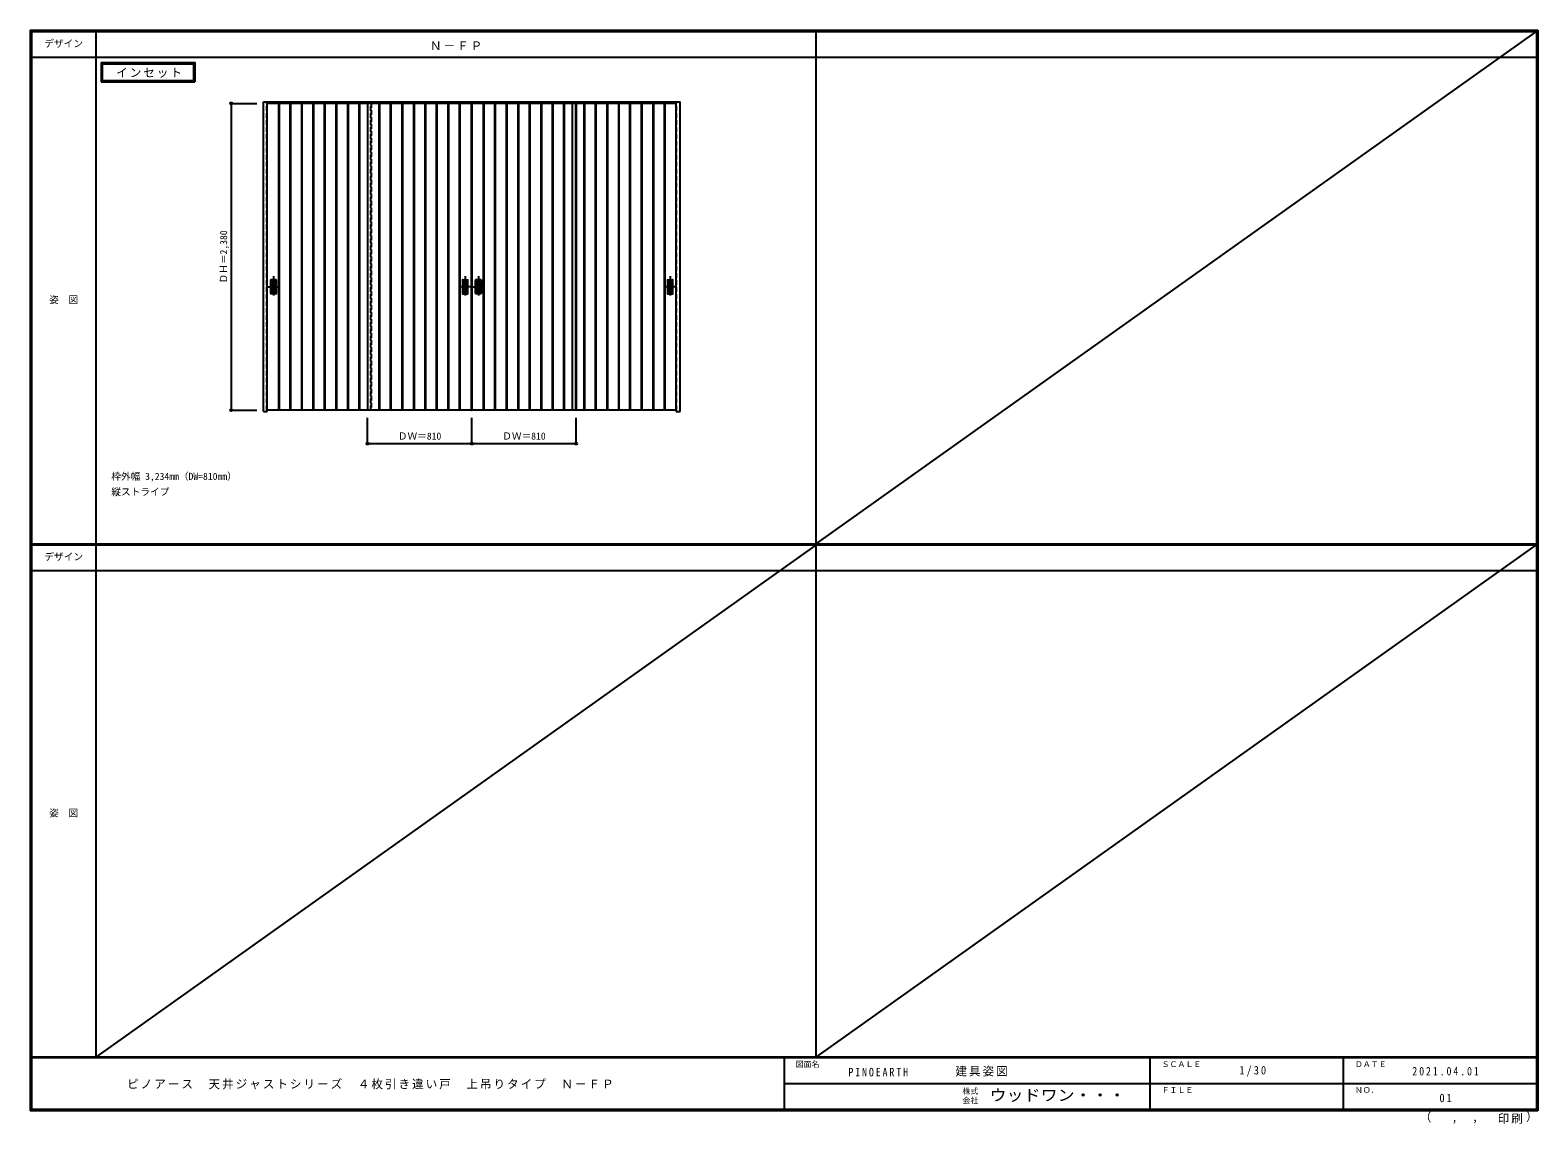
# Model space of a CAD drawing. Units: millimetres, scale not verified. Extents: x -6000 to 5700, y -4307 to 4175.
import ezdxf
from ezdxf.enums import TextEntityAlignment as Align

# ---------------------------------------------------------------- set-up
doc = ezdxf.new("R2010")
doc.units = ezdxf.units.MM
doc.header["$LTSCALE"] = 30
doc.header["$PDMODE"] = 32
doc.header["$PDSIZE"] = 15
doc.linetypes.add('CHAIN1', pattern=[8, 5, -1, 1, -1])
doc.linetypes.add('DASHED1', pattern=[1.8, 1.2, -0.6])
for name, color, linetype in [('0-1_通り芯', 4, 'CHAIN1'), ('0-2_扉', 3, 'Continuous'), ('0-3_仕上げ', 3, 'Continuous'), ('0-4_枠', 3, 'Continuous'), ('0-6_引手', 7, 'Continuous'), ('0-A_文字', 7, 'Continuous'), ('0-B_寸法', 4, 'Continuous'), ('F-1_枠', 6, 'Continuous'), ('F-A_文字', 7, 'Continuous')]:
    doc.layers.add(name, color=color, linetype=linetype)
doc.styles.add('ＭＳ ゴシック', font='')
doc.styles.get('ＭＳ ゴシック').set_extended_font_data('MS Gothic')

msp = doc.modelspace()

# ---------------------------------------------------------------- linework, layer by layer
at = {"layer": '0-1_通り芯'}
for p, q in [((-4112, 2266), (-4112, 2104)), ((-2624, 2266), (-2624, 2104)), ((-2522, 2266), (-2522, 2104)), ((-1034, 2266), (-1034, 2104)), ((-4153, 2185), (-4071, 2185)), ((-2583, 2185), (-2665, 2185)), ((-2563, 2185), (-2481, 2185)), ((-993, 2185), (-1075, 2185))]:
    msp.add_line(p, q, dxfattribs=at)
at = {"layer": '0-2_扉', "color": 4, "linetype": 'DASHED1'}
for p, q in [((-4160, 3607.5), (-4163, 3607.5)), ((-4163, 1227.5), (-4163, 3607.5)), ((-3383, 3607.5), (-3383, 3603.5)), ((-3353, 3607.5), (-3353, 1227.5)), ((-1793, 3607.5), (-1793, 1227.5)), ((-986, 3607.5), (-983, 3607.5)), ((-983, 1227.5), (-983, 3607.5)), ((-4160, 1227.5), (-4163, 1227.5)), ((-986, 1227.5), (-983, 1227.5))]:
    msp.add_line(p, q, dxfattribs=at)
at = {"layer": '0-2_扉'}
for p, q in [((-2576, 3607.5), (-4160, 3607.5)), ((-3383, 3607.5), (-3383, 1227.5)), ((-2576, 3607.5), (-2573, 3607.5)), ((-2573, 1227.5), (-2573, 3607.5)), ((-2570, 3607.5), (-2573, 3607.5)), ((-986, 3607.5), (-2570, 3607.5)), ((-1763, 3607.5), (-1763, 1227.5)), ((-2576, 1227.5), (-4160, 1227.5)), ((-2576, 1227.5), (-2573, 1227.5)), ((-2570, 1227.5), (-2573, 1227.5)), ((-986, 1227.5), (-2570, 1227.5))]:
    msp.add_line(p, q, dxfattribs=at)
at = {"layer": '0-3_仕上げ', "linetype": 'DASHED1'}
for p, q in [((-4160, 1227.5), (-4160, 3607.5)), ((-3356, 1227.5), (-3356, 3607.5)), ((-1790, 1227.5), (-1790, 3607.5)), ((-986, 1227.5), (-986, 3607.5))]:
    msp.add_line(p, q, dxfattribs=at)
at = {"layer": '0-3_仕上げ'}
for p, q in [((-4073.5, 3607.5), (-4073.5, 1227.5)), ((-4068.5, 3607.5), (-4068.5, 1227.5)), ((-3985.5, 3607.5), (-3985.5, 1227.5)), ((-3980.5, 3607.5), (-3980.5, 1227.5)), ((-3895.5, 3607.5), (-3895.5, 1227.5)), ((-3890.5, 3607.5), (-3890.5, 1227.5)), ((-3805.5, 3607.5), (-3805.5, 1227.5)), ((-3800.5, 3607.5), (-3800.5, 1227.5)), ((-3715.5, 1227.5), (-3715.5, 3607.5)), ((-3710.5, 1227.5), (-3710.5, 3607.5)), ((-3625.5, 1227.5), (-3625.5, 3607.5)), ((-3620.5, 1227.5), (-3620.5, 3607.5)), ((-3535.5, 1227.5), (-3535.5, 3607.5)), ((-3530.5, 1227.5), (-3530.5, 3607.5)), ((-3447.5, 1227.5), (-3447.5, 3607.5)), ((-3442.5, 1227.5), (-3442.5, 3607.5)), ((-3380, 1227.5), (-3380, 3607.5)), ((-3293.5, 3607.5), (-3293.5, 1227.5)), ((-3288.5, 3607.5), (-3288.5, 1227.5)), ((-3205.5, 3607.5), (-3205.5, 1227.5)), ((-3200.5, 3607.5), (-3200.5, 1227.5)), ((-3115.5, 3607.5), (-3115.5, 1227.5)), ((-3110.5, 3607.5), (-3110.5, 1227.5)), ((-3025.5, 3607.5), (-3025.5, 1227.5)), ((-3020.5, 3607.5), (-3020.5, 1227.5)), ((-2935.5, 1227.5), (-2935.5, 3607.5)), ((-2930.5, 1227.5), (-2930.5, 3607.5)), ((-2845.5, 1227.5), (-2845.5, 3607.5)), ((-2840.5, 1227.5), (-2840.5, 3607.5)), ((-2755.5, 1227.5), (-2755.5, 3607.5)), ((-2750.5, 1227.5), (-2750.5, 3607.5)), ((-2667.5, 1227.5), (-2667.5, 3607.5)), ((-2662.5, 1227.5), (-2662.5, 3607.5)), ((-2576, 1227.5), (-2576, 3607.5)), ((-2570, 1227.5), (-2570, 3607.5)), ((-2483.5, 3607.5), (-2483.5, 1227.5)), ((-2478.5, 3607.5), (-2478.5, 1227.5)), ((-2395.5, 3607.5), (-2395.5, 1227.5)), ((-2390.5, 3607.5), (-2390.5, 1227.5)), ((-2305.5, 3607.5), (-2305.5, 1227.5)), ((-2300.5, 3607.5), (-2300.5, 1227.5)), ((-2215.5, 3607.5), (-2215.5, 1227.5)), ((-2210.5, 3607.5), (-2210.5, 1227.5)), ((-2125.5, 1227.5), (-2125.5, 3607.5)), ((-2120.5, 1227.5), (-2120.5, 3607.5)), ((-2035.5, 1227.5), (-2035.5, 3607.5)), ((-2030.5, 1227.5), (-2030.5, 3607.5)), ((-1945.5, 1227.5), (-1945.5, 3607.5)), ((-1940.5, 1227.5), (-1940.5, 3607.5)), ((-1857.5, 1227.5), (-1857.5, 3607.5)), ((-1852.5, 1227.5), (-1852.5, 3607.5)), ((-1766, 1227.5), (-1766, 3607.5)), ((-1703.5, 3607.5), (-1703.5, 1227.5)), ((-1698.5, 3607.5), (-1698.5, 1227.5)), ((-1615.5, 3607.5), (-1615.5, 1227.5)), ((-1610.5, 3607.5), (-1610.5, 1227.5)), ((-1525.5, 3607.5), (-1525.5, 1227.5)), ((-1520.5, 3607.5), (-1520.5, 1227.5)), ((-1435.5, 3607.5), (-1435.5, 1227.5)), ((-1430.5, 3607.5), (-1430.5, 1227.5)), ((-1345.5, 1227.5), (-1345.5, 3607.5)), ((-1340.5, 1227.5), (-1340.5, 3607.5)), ((-1255.5, 1227.5), (-1255.5, 3607.5)), ((-1250.5, 1227.5), (-1250.5, 3607.5)), ((-1165.5, 1227.5), (-1165.5, 3607.5)), ((-1160.5, 1227.5), (-1160.5, 3607.5)), ((-1077.5, 1227.5), (-1077.5, 3607.5)), ((-1072.5, 1227.5), (-1072.5, 3607.5))]:
    msp.add_line(p, q, dxfattribs=at)
at = {"layer": '0-4_枠'}
for p, q in [((-4190, 1218), (-4190, 3618)), ((-4190, 3618), (-956, 3618)), ((-4160, 1218), (-4160, 3618)), ((-986, 1218), (-986, 3618)), ((-956, 1218), (-956, 3618)), ((-4190, 1218), (-4160, 1218)), ((-986, 1218), (-956, 1218))]:
    msp.add_line(p, q, dxfattribs=at)
at = {"layer": '0-6_引手', "color": 3}
for p, q in [((-4133, 2131.5), (-4133, 2238.5)), ((-4092.5, 2240), (-4131.5, 2240)), ((-4091, 2238.5), (-4091, 2131.5)), ((-2645, 2238.5), (-2645, 2131.5)), ((-2643.5, 2240), (-2604.5, 2240)), ((-2603, 2131.5), (-2603, 2238.5)), ((-2543, 2131.5), (-2543, 2238.5)), ((-2502.5, 2240), (-2541.5, 2240)), ((-2501, 2238.5), (-2501, 2131.5)), ((-1055, 2238.5), (-1055, 2131.5)), ((-1053.5, 2240), (-1014.5, 2240)), ((-1013, 2131.5), (-1013, 2238.5)), ((-4092.5, 2130), (-4131.5, 2130)), ((-2643.5, 2130), (-2604.5, 2130)), ((-2502.5, 2130), (-2541.5, 2130)), ((-1053.5, 2130), (-1014.5, 2130))]:
    msp.add_line(p, q, dxfattribs=at)
at = {"layer": '0-6_引手'}
for p, q in [((-4101, 2224), (-4123, 2224)), ((-2635, 2224), (-2613, 2224)), ((-2511, 2224), (-2533, 2224)), ((-1045, 2224), (-1023, 2224)), ((-4124.5, 2147.5), (-4124.5, 2222.5)), ((-4101, 2146), (-4123, 2146)), ((-4099.5, 2222.5), (-4099.5, 2147.5)), ((-2636.5, 2222.5), (-2636.5, 2147.5)), ((-2635, 2146), (-2613, 2146)), ((-2611.5, 2147.5), (-2611.5, 2222.5)), ((-2534.5, 2147.5), (-2534.5, 2222.5)), ((-2511, 2146), (-2533, 2146)), ((-2509.5, 2222.5), (-2509.5, 2147.5)), ((-1046.5, 2222.5), (-1046.5, 2147.5)), ((-1045, 2146), (-1023, 2146)), ((-1021.5, 2147.5), (-1021.5, 2222.5))]:
    msp.add_line(p, q, dxfattribs=at)
at = {"layer": '0-6_引手', "color": 3}
for centre, start, end in [((-4131.5, 2238.5), 90, 180), ((-4092.5, 2238.5), 0, 90), ((-2643.5, 2238.5), 90, 180), ((-2604.5, 2238.5), 0, 90), ((-2541.5, 2238.5), 90, 180), ((-2502.5, 2238.5), 0, 90), ((-1053.5, 2238.5), 90, 180), ((-1014.5, 2238.5), 0, 90), ((-4131.5, 2131.5), 180, 270), ((-4092.5, 2131.5), 270, 0), ((-2643.5, 2131.5), 180, 270), ((-2604.5, 2131.5), 270, 0), ((-2541.5, 2131.5), 180, 270), ((-2502.5, 2131.5), 270, 0), ((-1053.5, 2131.5), 180, 270), ((-1014.5, 2131.5), 270, 0)]:
    msp.add_arc(centre, 1.5, start, end, dxfattribs=at)
at = {"layer": '0-6_引手'}
for centre, start, end in [((-4123, 2222.5), 90, 180), ((-4101, 2222.5), 0, 90), ((-2635, 2222.5), 90, 180), ((-2613, 2222.5), 0, 90), ((-2533, 2222.5), 90, 180), ((-2511, 2222.5), 0, 90), ((-1045, 2222.5), 90, 180), ((-1023, 2222.5), 0, 90), ((-4123, 2147.5), 180, 270), ((-4101, 2147.5), 270, 0), ((-2635, 2147.5), 180, 270), ((-2613, 2147.5), 270, 0), ((-2533, 2147.5), 180, 270), ((-2511, 2147.5), 270, 0), ((-1045, 2147.5), 180, 270), ((-1023, 2147.5), 270, 0)]:
    msp.add_arc(centre, 1.5, start, end, dxfattribs=at)
at = {"layer": '0-A_文字'}
for p, q in [((-5450, 3925), (-5450, 3775)), ((-5440, 3915), (-5440, 3785)), ((-5440, 3915), (-4733.04, 3915)), ((-4733.04, 3915), (-4733.04, 3785)), ((-5450, 3775), (-4723.04, 3775)), ((-5440, 3785), (-4733.04, 3785))]:
    msp.add_line(p, q, dxfattribs=at)
msp.add_lwpolyline([(-5450, 3925), (-4723.04, 3925), (-4723.04, 3775)], dxfattribs=at)
at = {"layer": '0-B_寸法'}
for p, q in [((-4440, 3607.5), (-4240, 3607.5)), ((-3383, 968), (-3383, 1168)), ((-2573, 968), (-2573, 1168)), ((-2573, 968), (-2573, 1168)), ((-1763, 968), (-1763, 1168)), ((-2573, 968), (-3383, 968)), ((-1763, 968), (-2573, 968))]:
    msp.add_line(p, q, dxfattribs=at)
msp.add_lwpolyline([(-4440, 3607.5), (-4440, 1227.5), (-4240, 1227.5)], dxfattribs=at)
at = {"layer": '0-B_寸法', "color": 7}
for p in [(-4440, 3607.5), (-4440, 1227.5), (-3383, 968), (-2573, 968), (-1763, 968)]:
    msp.add_point(p, dxfattribs=at)
at = {"layer": 'F-1_枠'}
for p, q in [((-6000, 4175), (5700, 4175)), ((-6000, 4175), (-6000, -4205)), ((-6000, 4170), (5700, 4170)), ((-6000, 4165), (5700, 4165)), ((-5995, 4175), (-5995, -4205)), ((-5990, 4175), (-5990, -4205)), ((-5490, 4175), (-5490, -3790)), ((100, -3790), (100, 4175)), ((5690, 4175), (5690, -4205)), ((5695, 4175), (5695, -4205)), ((5700, 4175), (5700, -4205)), ((-6000, 3965), (5700, 3965)), ((-6000, 190.5), (5700, 190.5)), ((-6000, 187.5), (5700, 187.5)), ((-6000, 184.5), (5700, 184.5)), ((-6000, -15.5), (5700, -15.5)), ((5700, -3790), (-6000, -3790)), ((5700, -3795), (-6000, -3795)), ((-150, -3795), (-150, -4195)), ((2690, -3795), (2690, -4195)), ((4190, -3795), (4190, -4195)), ((-150, -3995), (5690, -3995.01)), ((5700, -4195), (-6000, -4195)), ((5700, -4200), (-6000, -4200)), ((5700, -4205), (-6000, -4205))]:
    msp.add_line(p, q, dxfattribs=at)
at = {"layer": 'F-A_文字'}
for p, q in [((100, 190.5), (5690, 4165)), ((100, 184.5), (-5490, -3790)), ((100, -3790), (5690, 184.5))]:
    msp.add_line(p, q, dxfattribs=at)

# ---------------------------------------------------------------- texts
at = {"layer": '0-A_文字', "style": 'ＭＳ ゴシック'}
for s, p in [('枠外幅 3,234mm（DW=810mm）', (-5370, 670.5)), ('縦ストライプ', (-5370, 550.5))]:
    msp.add_text(s, height=54.99, dxfattribs=at).set_placement(p, align=Align.BOTTOM_LEFT)
at = {"layer": '0-A_文字', "char_height": 65.98, "attachment_point": 7, "style": 'ＭＳ ゴシック'}
for s, insert in [('\\T1.17;Ｎ－ＦＰ', (-2897.5, 4020)), ('\\T1.17;インセット', (-5332.84, 3805))]:
    msp.add_mtext(s, dxfattribs=dict(at, insert=insert))
at = {"layer": '0-B_寸法', "color": 7, "style": 'ＭＳ ゴシック'}
msp.add_text('ＤＨ＝2,380', height=54.99, rotation=90, dxfattribs=at).set_placement((-4455, 2210.5), align=Align.BOTTOM_LEFT)
for p in [(-3146.75, 983), (-2336.75, 983)]:
    msp.add_text('ＤＷ＝810', height=54.99, dxfattribs=at).set_placement(p, align=Align.BOTTOM_LEFT)
at = {"layer": 'F-A_文字', "style": 'ＭＳ ゴシック'}
for s, height, p in [('デザイン', 54.99, (-5890, 4027.5)), ('姿\u3000図', 54.99, (-5852.5, 2040.25)), ('デザイン', 54.99, (-5890, 47)), ('姿\u3000図', 54.99, (-5852.5, -1940.25)), ('図面名', 43.99, (-60, -3880)), ('ＳＣＡＬＥ', 43.99, (2780, -3880)), ('ＤＡＴＥ', 43.99, (4280, -3880)), ('株式', 43.99, (1235, -4089)), ('ＦＩＬＥ', 43.99, (2780, -4080)), ('ＮＯ．', 43.99, (4280, -4080)), ('会社', 43.99, (1235, -4161)), ('（', 65.98, (4784.03, -4308.31)), ('）', 65.98, (5608.4, -4304.13)), (',', 65.98, (5031.28, -4308.31)), (',', 65.98, (5190.2, -4305.53))]:
    msp.add_text(s, height=height, dxfattribs=at).set_placement(p, align=Align.BOTTOM_LEFT)
at = {"layer": 'F-A_文字', "style": 'ＭＳ ゴシック', "width": 1.1}
msp.add_text('ウッドワン・・・', height=87.98, dxfattribs=at).set_placement((1445, -4155), align=Align.BOTTOM_LEFT)
at = {"layer": 'F-A_文字', "char_height": 65.98, "attachment_point": 7, "style": 'ＭＳ ゴシック'}
for s, insert in [('\\T1.17;建具姿図', (1180.42, -3940)), ('\\T1.38;\\W0.9;1/30', (3383.75, -3940)), ('\\T1.17;ピノアース\u3000天井ジャストシリーズ\u3000４枚引き違い戸\u3000上吊りタイプ\u3000Ｎ－ＦＰ', (-5247.55, -4040)), ('\\T1.39;\\W0.85;PINOEARTH', (350, -3940)), ('\\T1.39;\\W0.85;2021.04.01', (4726.25, -3932.5)), ('\\T1.36;\\W0.9;01', (4936.25, -4140)), ('\\T1.17;印刷', (5388.15, -4306.92))]:
    msp.add_mtext(s, dxfattribs=dict(at, insert=insert))

doc.saveas('drawing.dxf')
